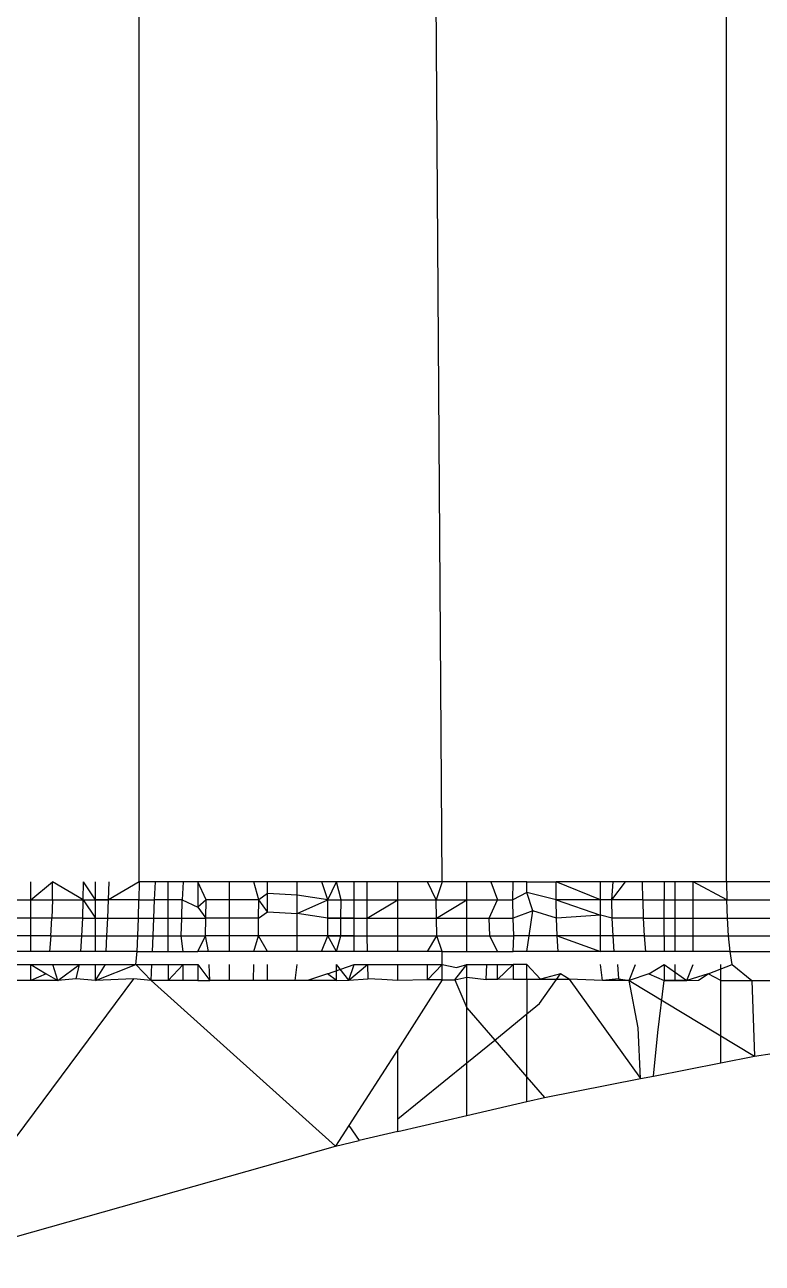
# Model space of a CAD drawing. Header units: millimetres. Extents: x 153 to 4750, y 92 to 3343.
# Drawn here: x 2852.065 to 2853.93, y 1085.901 to 1089.032 of the extents above; entities that cross this region are included whole.
import ezdxf

# ---------------------------------------------------------------- set-up
doc = ezdxf.new("R2010")
doc.units = ezdxf.units.MM

msp = doc.modelspace()

# ---------------------------------------------------------------- linework, layer by layer
for p, q in [((2852.3542, 1086.8656), (2852.3542, 1089.1156)), ((2853.1207, 1086.8656), (2853.1055, 1089.1156)), ((2853.8395, 1086.8656), (2853.8395, 1089.1156)), ((2852.0806, 1086.8201), (2852.0803, 1086.8656)), ((2852.0806, 1086.8201), (2852.1354, 1086.8656)), ((2852.1349, 1086.8201), (2852.1354, 1086.8656)), ((2852.213, 1086.8201), (2852.1354, 1086.8656)), ((2852.213, 1086.8201), (2852.2133, 1086.8656)), ((2852.2438, 1086.8201), (2852.2133, 1086.8656)), ((2852.2438, 1086.8201), (2852.2438, 1086.8656)), ((2852.2768, 1086.8201), (2852.2789, 1086.8656)), ((2852.3542, 1086.8656), (2852.2768, 1086.8201)), ((2852.3542, 1086.8656), (2852.3539, 1086.8201)), ((2852.3955, 1086.8656), (2852.3542, 1086.8656)), ((2852.3935, 1086.8201), (2852.3955, 1086.8656)), ((2852.4278, 1086.8656), (2852.3955, 1086.8656)), ((2852.5028, 1086.8656), (2852.4278, 1086.8656)), ((2852.4278, 1086.6888), (2852.4278, 1086.8656)), ((2852.4653, 1086.8656), (2852.463, 1086.8201)), ((2852.5235, 1086.8201), (2852.5028, 1086.8656)), ((2852.5028, 1086.8656), (2852.5028, 1086.8013)), ((2852.5825, 1086.8656), (2852.5028, 1086.8656)), ((2852.5825, 1086.8201), (2852.5825, 1086.8656)), ((2852.6439, 1086.8656), (2852.5825, 1086.8656)), ((2852.6568, 1086.8201), (2852.6439, 1086.8656)), ((2852.6786, 1086.8656), (2852.6439, 1086.8656)), ((2852.6786, 1086.7899), (2852.6786, 1086.8656)), ((2852.7541, 1086.8656), (2852.6786, 1086.8656)), ((2852.7541, 1086.8313), (2852.7541, 1086.8656)), ((2852.816, 1086.8656), (2852.7541, 1086.8656)), ((2852.8316, 1086.8201), (2852.816, 1086.8656)), ((2852.8531, 1086.8656), (2852.816, 1086.8656)), ((2852.8316, 1086.8201), (2852.8531, 1086.8656)), ((2852.8647, 1086.8201), (2852.8531, 1086.8656)), ((2852.8979, 1086.8656), (2852.8531, 1086.8656)), ((2852.8979, 1086.8201), (2852.8979, 1086.8656)), ((2852.9307, 1086.8656), (2852.8979, 1086.8656)), ((2852.9308, 1086.8201), (2852.9307, 1086.8656)), ((2853.0083, 1086.8656), (2852.9307, 1086.8656)), ((2853.0083, 1086.8201), (2853.0083, 1086.8656)), ((2853.0838, 1086.8656), (2853.0083, 1086.8656)), ((2853.1057, 1086.8201), (2853.0838, 1086.8656)), ((2853.1207, 1086.8656), (2853.0838, 1086.8656)), ((2853.1207, 1086.8656), (2853.1057, 1086.8201)), ((2853.1827, 1086.8656), (2853.1207, 1086.8656)), ((2853.1827, 1086.8201), (2853.1827, 1086.8656)), ((2853.2432, 1086.8656), (2853.1827, 1086.8656)), ((2853.2432, 1086.8656), (2853.2601, 1086.8201)), ((2853.3001, 1086.8656), (2853.2432, 1086.8656)), ((2853.2995, 1086.8201), (2853.3001, 1086.8656)), ((2853.3347, 1086.8656), (2853.3001, 1086.8656)), ((2853.3347, 1086.8384), (2853.3347, 1086.8656)), ((2853.3347, 1086.8656), (2853.4083, 1086.8656)), ((2853.4086, 1086.8201), (2853.4083, 1086.8656)), ((2853.5208, 1086.8656), (2853.4083, 1086.8656)), ((2853.5208, 1086.8201), (2853.4083, 1086.8656)), ((2853.5208, 1086.8201), (2853.5208, 1086.8656)), ((2853.5837, 1086.8656), (2853.5208, 1086.8656)), ((2853.5495, 1086.8201), (2853.5528, 1086.8656)), ((2853.5495, 1086.8201), (2853.5837, 1086.8656)), ((2853.6271, 1086.8656), (2853.5837, 1086.8656)), ((2853.6275, 1086.8201), (2853.6271, 1086.8656)), ((2853.6821, 1086.8656), (2853.6271, 1086.8656)), ((2853.6821, 1086.8656), (2853.6819, 1086.8201)), ((2853.7098, 1086.8656), (2853.6821, 1086.8656)), ((2853.7098, 1086.8201), (2853.7098, 1086.8656)), ((2853.7553, 1086.8656), (2853.7098, 1086.8656)), ((2853.7553, 1086.8201), (2853.7553, 1086.8656)), ((2853.84, 1086.8201), (2853.7553, 1086.8656)), ((2853.8395, 1086.8656), (2853.7553, 1086.8656)), ((2853.8395, 1086.8656), (2853.84, 1086.8201)), ((2853.9495, 1086.8656), (2853.8395, 1086.8656)), ((2852.0376, 1086.8201), (2852.0806, 1086.8201)), ((2852.0803, 1086.7736), (2852.0806, 1086.8201)), ((2852.0806, 1086.8201), (2852.1349, 1086.8201)), ((2852.1349, 1086.8201), (2852.1336, 1086.7736)), ((2852.1349, 1086.8201), (2852.213, 1086.8201)), ((2852.2118, 1086.7736), (2852.213, 1086.8201)), ((2852.213, 1086.8201), (2852.2768, 1086.8201)), ((2852.213, 1086.8201), (2852.2438, 1086.7736)), ((2852.2438, 1086.7736), (2852.2438, 1086.8201)), ((2852.2768, 1086.8201), (2852.2438, 1086.8201)), ((2852.2748, 1086.7736), (2852.2768, 1086.8201)), ((2852.3539, 1086.8201), (2852.2768, 1086.8201)), ((2852.3529, 1086.7736), (2852.3539, 1086.8201)), ((2852.3539, 1086.8201), (2852.3935, 1086.8201)), ((2852.3914, 1086.7736), (2852.3935, 1086.8201)), ((2852.463, 1086.8201), (2852.3935, 1086.8201)), ((2852.4622, 1086.7736), (2852.463, 1086.8201)), ((2852.463, 1086.8201), (2852.5028, 1086.8013)), ((2852.5235, 1086.8201), (2852.5028, 1086.8013)), ((2852.5229, 1086.7736), (2852.5235, 1086.8201)), ((2852.5825, 1086.8201), (2852.5235, 1086.8201)), ((2852.6568, 1086.8201), (2852.5825, 1086.8201)), ((2852.5825, 1086.7736), (2852.5825, 1086.8201)), ((2852.6564, 1086.7736), (2852.6568, 1086.8201)), ((2852.6786, 1086.8361), (2852.6568, 1086.8201)), ((2852.6786, 1086.7899), (2852.6568, 1086.8201)), ((2852.7541, 1086.8313), (2852.6786, 1086.8361)), ((2852.8316, 1086.8201), (2852.7541, 1086.8313)), ((2852.7541, 1086.785), (2852.7541, 1086.8313)), ((2852.7541, 1086.785), (2852.8316, 1086.8201)), ((2852.8315, 1086.7736), (2852.8316, 1086.8201)), ((2852.8316, 1086.8201), (2852.8647, 1086.8201)), ((2852.8316, 1086.8201), (2852.8979, 1086.8201)), ((2852.8646, 1086.7736), (2852.8647, 1086.8201)), ((2852.8647, 1086.8201), (2852.9308, 1086.8201)), ((2852.8979, 1086.7736), (2852.8979, 1086.8201)), ((2852.8979, 1086.8201), (2852.9308, 1086.8201)), ((2852.9309, 1086.7736), (2852.9308, 1086.8201)), ((2852.9308, 1086.8201), (2853.0083, 1086.8201)), ((2852.9309, 1086.7736), (2853.0083, 1086.8201)), ((2853.0083, 1086.8201), (2853.1057, 1086.8201)), ((2853.0083, 1086.7736), (2853.0083, 1086.8201)), ((2853.106, 1086.7736), (2853.1057, 1086.8201)), ((2853.1057, 1086.8201), (2853.1827, 1086.8201)), ((2853.106, 1086.7736), (2853.1827, 1086.8201)), ((2853.1827, 1086.8201), (2853.2601, 1086.8201)), ((2853.1827, 1086.7736), (2853.1827, 1086.8201)), ((2853.2396, 1086.7736), (2853.2601, 1086.8201)), ((2853.2601, 1086.8201), (2853.2995, 1086.8201)), ((2853.3347, 1086.8384), (2853.2995, 1086.8201)), ((2853.3003, 1086.7736), (2853.2995, 1086.8201)), ((2853.3496, 1086.7922), (2853.3347, 1086.8384)), ((2853.4086, 1086.8201), (2853.3347, 1086.8384)), ((2853.4095, 1086.7736), (2853.4086, 1086.8201)), ((2853.5208, 1086.8201), (2853.4086, 1086.8201)), ((2853.4086, 1086.8201), (2853.5208, 1086.7808)), ((2853.5208, 1086.7808), (2853.5208, 1086.8201)), ((2853.5495, 1086.8201), (2853.5208, 1086.8201)), ((2853.5506, 1086.7736), (2853.5495, 1086.8201)), ((2853.6275, 1086.8201), (2853.5495, 1086.8201)), ((2853.6275, 1086.8201), (2853.6288, 1086.7736)), ((2853.6275, 1086.8201), (2853.6819, 1086.8201)), ((2853.6821, 1086.7736), (2853.6819, 1086.8201)), ((2853.6819, 1086.8201), (2853.7098, 1086.8201)), ((2853.7098, 1086.8201), (2853.7553, 1086.8201)), ((2853.7098, 1086.7736), (2853.7098, 1086.8201)), ((2853.7553, 1086.7736), (2853.7553, 1086.8201)), ((2853.7553, 1086.8201), (2853.84, 1086.8201)), ((2853.8417, 1086.7736), (2853.84, 1086.8201)), ((2853.84, 1086.8201), (2853.9495, 1086.8201)), ((2852.5028, 1086.8013), (2852.5229, 1086.7736)), ((2852.6564, 1086.7736), (2852.6786, 1086.7899)), ((2852.6786, 1086.7899), (2852.7541, 1086.785)), ((2852.7541, 1086.7288), (2852.7541, 1086.785)), ((2852.8315, 1086.7736), (2852.7541, 1086.785)), ((2853.3496, 1086.7922), (2853.3003, 1086.7736)), ((2853.3405, 1086.7288), (2853.3496, 1086.7922)), ((2853.4095, 1086.7736), (2853.3496, 1086.7922)), ((2853.5208, 1086.7808), (2853.4095, 1086.7736)), ((2853.5207, 1086.7288), (2853.5208, 1086.7808)), ((2853.5506, 1086.7736), (2853.5208, 1086.7808)), ((2852.0803, 1086.7736), (2852.0376, 1086.7736)), ((2852.0803, 1086.7288), (2852.0803, 1086.7736)), ((2852.1336, 1086.7736), (2852.0803, 1086.7736)), ((2852.1313, 1086.7288), (2852.1336, 1086.7736)), ((2852.2118, 1086.7736), (2852.1336, 1086.7736)), ((2852.2097, 1086.7288), (2852.2118, 1086.7736)), ((2852.2118, 1086.7736), (2852.2748, 1086.7736)), ((2852.2437, 1086.7288), (2852.2438, 1086.7736)), ((2852.2438, 1086.7736), (2852.2748, 1086.7736)), ((2852.2728, 1086.7288), (2852.2748, 1086.7736)), ((2852.2748, 1086.7736), (2852.3529, 1086.7736)), ((2852.3513, 1086.7288), (2852.3529, 1086.7736)), ((2852.3529, 1086.7736), (2852.3914, 1086.7736)), ((2852.3894, 1086.7288), (2852.3914, 1086.7736)), ((2852.3914, 1086.7736), (2852.4622, 1086.7736)), ((2852.4609, 1086.7288), (2852.4622, 1086.7736)), ((2852.4622, 1086.7736), (2852.5229, 1086.7736)), ((2852.5218, 1086.7288), (2852.5229, 1086.7736)), ((2852.5825, 1086.7736), (2852.5229, 1086.7736)), ((2852.5825, 1086.7288), (2852.5825, 1086.7736)), ((2852.6564, 1086.7736), (2852.5825, 1086.7736)), ((2852.6558, 1086.7288), (2852.6564, 1086.7736)), ((2852.8314, 1086.7288), (2852.8315, 1086.7736)), ((2852.8646, 1086.7736), (2852.8315, 1086.7736)), ((2852.8315, 1086.7736), (2852.8979, 1086.7736)), ((2852.8645, 1086.7288), (2852.8646, 1086.7736)), ((2852.8979, 1086.7736), (2852.8646, 1086.7736)), ((2852.8646, 1086.7736), (2852.9309, 1086.7736)), ((2852.898, 1086.7288), (2852.8979, 1086.7736)), ((2852.8979, 1086.7736), (2852.9309, 1086.7736)), ((2852.931, 1086.7288), (2852.9309, 1086.7736)), ((2852.9309, 1086.7736), (2853.0083, 1086.7736)), ((2853.0083, 1086.7736), (2853.106, 1086.7736)), ((2853.0083, 1086.7288), (2853.0083, 1086.7736)), ((2853.1067, 1086.7288), (2853.106, 1086.7736)), ((2853.106, 1086.7736), (2853.1827, 1086.7736)), ((2853.1827, 1086.7736), (2853.2396, 1086.7736)), ((2853.1827, 1086.7288), (2853.1827, 1086.7736)), ((2853.2408, 1086.7288), (2853.2396, 1086.7736)), ((2853.2396, 1086.7736), (2853.3003, 1086.7736)), ((2853.3016, 1086.7288), (2853.3003, 1086.7736)), ((2853.4111, 1086.7288), (2853.4095, 1086.7736)), ((2853.5527, 1086.7288), (2853.5506, 1086.7736)), ((2853.6288, 1086.7736), (2853.5506, 1086.7736)), ((2853.6288, 1086.7736), (2853.6311, 1086.7288)), ((2853.6288, 1086.7736), (2853.6821, 1086.7736)), ((2853.6821, 1086.7288), (2853.6821, 1086.7736)), ((2853.6821, 1086.7736), (2853.7098, 1086.7736)), ((2853.7098, 1086.7736), (2853.7553, 1086.7736)), ((2853.7098, 1086.7288), (2853.7098, 1086.7736)), ((2853.7553, 1086.7288), (2853.7553, 1086.7736)), ((2853.7553, 1086.7736), (2853.8417, 1086.7736)), ((2853.8446, 1086.7288), (2853.8417, 1086.7736)), ((2853.8417, 1086.7736), (2853.9495, 1086.7736)), ((2852.0803, 1086.7288), (2852.0376, 1086.7288)), ((2852.0803, 1086.6888), (2852.0803, 1086.7288)), ((2852.1313, 1086.7288), (2852.0803, 1086.7288)), ((2852.1313, 1086.7288), (2852.128, 1086.6888)), ((2852.1313, 1086.7288), (2852.2097, 1086.7288)), ((2852.2068, 1086.6888), (2852.2097, 1086.7288)), ((2852.2097, 1086.7288), (2852.2437, 1086.7288)), ((2852.2437, 1086.6888), (2852.2437, 1086.7288)), ((2852.2437, 1086.7288), (2852.2728, 1086.7288)), ((2852.271, 1086.6888), (2852.2728, 1086.7288)), ((2852.2728, 1086.7288), (2852.3513, 1086.7288)), ((2852.349, 1086.6888), (2852.3513, 1086.7288)), ((2852.3513, 1086.7288), (2852.3894, 1086.7288)), ((2852.3877, 1086.6888), (2852.3894, 1086.7288)), ((2852.3894, 1086.7288), (2852.4609, 1086.7288)), ((2852.4653, 1086.6888), (2852.4609, 1086.7288)), ((2852.4609, 1086.7288), (2852.5218, 1086.7288)), ((2852.5028, 1086.6888), (2852.5218, 1086.7288)), ((2852.5296, 1086.6888), (2852.5218, 1086.7288)), ((2852.5825, 1086.7288), (2852.5218, 1086.7288)), ((2852.5825, 1086.6888), (2852.5825, 1086.7288)), ((2852.6558, 1086.7288), (2852.5825, 1086.7288)), ((2852.6439, 1086.6888), (2852.6558, 1086.7288)), ((2852.6786, 1086.6888), (2852.6558, 1086.7288)), ((2852.7541, 1086.7288), (2852.6558, 1086.7288)), ((2852.7541, 1086.6888), (2852.7541, 1086.7288)), ((2852.8314, 1086.7288), (2852.7541, 1086.7288)), ((2852.8154, 1086.6888), (2852.8314, 1086.7288)), ((2852.8531, 1086.6888), (2852.8314, 1086.7288)), ((2852.8645, 1086.7288), (2852.8314, 1086.7288)), ((2852.8314, 1086.7288), (2852.898, 1086.7288)), ((2852.8531, 1086.6888), (2852.8645, 1086.7288)), ((2852.898, 1086.7288), (2852.8645, 1086.7288)), ((2852.8645, 1086.7288), (2852.931, 1086.7288)), ((2852.8981, 1086.6888), (2852.898, 1086.7288)), ((2852.898, 1086.7288), (2852.931, 1086.7288)), ((2852.9313, 1086.6888), (2852.931, 1086.7288)), ((2852.931, 1086.7288), (2853.0083, 1086.7288)), ((2853.0083, 1086.7288), (2853.1067, 1086.7288)), ((2853.0083, 1086.6888), (2853.0083, 1086.7288)), ((2853.0838, 1086.6888), (2853.1067, 1086.7288)), ((2853.1206, 1086.6888), (2853.1067, 1086.7288)), ((2853.1067, 1086.7288), (2853.1827, 1086.7288)), ((2853.1827, 1086.7288), (2853.2408, 1086.7288)), ((2853.1827, 1086.6888), (2853.1827, 1086.7288)), ((2853.2601, 1086.6888), (2853.2408, 1086.7288)), ((2853.2408, 1086.7288), (2853.3016, 1086.7288)), ((2853.3001, 1086.6888), (2853.3016, 1086.7288)), ((2853.3405, 1086.7288), (2853.3016, 1086.7288)), ((2853.3347, 1086.6888), (2853.3405, 1086.7288)), ((2853.4111, 1086.7288), (2853.3405, 1086.7288)), ((2853.4134, 1086.6888), (2853.4111, 1086.7288)), ((2853.5207, 1086.7288), (2853.4111, 1086.7288)), ((2853.4111, 1086.7288), (2853.5207, 1086.6888)), ((2853.5207, 1086.6888), (2853.5207, 1086.7288)), ((2853.5527, 1086.7288), (2853.5207, 1086.7288)), ((2853.6311, 1086.7288), (2853.5527, 1086.7288)), ((2853.5556, 1086.6888), (2853.5527, 1086.7288)), ((2853.6311, 1086.7288), (2853.6344, 1086.6888)), ((2853.6311, 1086.7288), (2853.6821, 1086.7288)), ((2853.6821, 1086.7288), (2853.6821, 1086.6888)), ((2853.6821, 1086.7288), (2853.7098, 1086.7288)), ((2853.7098, 1086.6888), (2853.7098, 1086.7288)), ((2853.7098, 1086.7288), (2853.7553, 1086.7288)), ((2853.7553, 1086.6888), (2853.7553, 1086.7288)), ((2853.7553, 1086.7288), (2853.8446, 1086.7288)), ((2853.8488, 1086.6888), (2853.8446, 1086.7288)), ((2853.8446, 1086.7288), (2853.9495, 1086.7288)), ((2852.0803, 1086.6888), (2852.0376, 1086.6888)), ((2852.128, 1086.6888), (2852.0803, 1086.6888)), ((2852.2068, 1086.6888), (2852.128, 1086.6888)), ((2852.2437, 1086.6888), (2852.2068, 1086.6888)), ((2852.271, 1086.6888), (2852.2437, 1086.6888)), ((2852.349, 1086.6888), (2852.271, 1086.6888)), ((2852.3462, 1086.6564), (2852.349, 1086.6888)), ((2852.349, 1086.6888), (2852.3877, 1086.6888)), ((2852.3877, 1086.6888), (2852.4278, 1086.6888)), ((2852.4278, 1086.6888), (2852.4653, 1086.6888)), ((2852.4653, 1086.6888), (2852.5028, 1086.6888)), ((2852.5296, 1086.6888), (2852.5028, 1086.6888)), ((2852.5825, 1086.6888), (2852.5296, 1086.6888)), ((2852.6439, 1086.6888), (2852.5825, 1086.6888)), ((2852.6786, 1086.6888), (2852.6439, 1086.6888)), ((2852.7541, 1086.6888), (2852.6786, 1086.6888)), ((2852.8154, 1086.6888), (2852.7541, 1086.6888)), ((2852.8531, 1086.6888), (2852.8154, 1086.6888)), ((2852.8981, 1086.6888), (2852.8531, 1086.6888)), ((2852.9313, 1086.6888), (2852.8981, 1086.6888)), ((2853.0083, 1086.6888), (2852.9313, 1086.6888)), ((2853.0838, 1086.6888), (2853.0083, 1086.6888)), ((2853.1206, 1086.6888), (2853.0838, 1086.6888)), ((2853.1206, 1086.6564), (2853.1206, 1086.6888)), ((2853.1206, 1086.6888), (2853.1827, 1086.6888)), ((2853.1827, 1086.6888), (2853.2601, 1086.6888)), ((2853.2601, 1086.6888), (2853.3001, 1086.6888)), ((2853.3347, 1086.6888), (2853.3001, 1086.6888)), ((2853.4134, 1086.6888), (2853.3347, 1086.6888)), ((2853.5207, 1086.6888), (2853.4134, 1086.6888)), ((2853.5556, 1086.6888), (2853.5207, 1086.6888)), ((2853.6344, 1086.6888), (2853.5556, 1086.6888)), ((2853.6821, 1086.6888), (2853.6344, 1086.6888)), ((2853.7098, 1086.6888), (2853.6821, 1086.6888)), ((2853.7553, 1086.6888), (2853.7098, 1086.6888)), ((2853.8488, 1086.6888), (2853.7553, 1086.6888)), ((2853.8539, 1086.6564), (2853.8488, 1086.6888)), ((2853.8488, 1086.6888), (2853.9495, 1086.6888)), ((2852.0376, 1086.6564), (2852.0803, 1086.6564)), ((2852.0803, 1086.6156), (2852.0803, 1086.6564)), ((2852.0803, 1086.6564), (2852.1196, 1086.6331)), ((2852.0803, 1086.6564), (2852.1362, 1086.6564)), ((2852.1483, 1086.6156), (2852.1362, 1086.6564)), ((2852.1362, 1086.6564), (2852.2033, 1086.6564)), ((2852.1483, 1086.6156), (2852.2033, 1086.6564)), ((2852.1952, 1086.6198), (2852.2033, 1086.6564)), ((2852.2033, 1086.6564), (2852.2437, 1086.6564)), ((2852.2437, 1086.6156), (2852.2437, 1086.6564)), ((2852.2437, 1086.6156), (2852.2696, 1086.6564)), ((2852.2437, 1086.6564), (2852.2696, 1086.6564)), ((2852.2437, 1086.6156), (2852.3462, 1086.6564)), ((2852.2696, 1086.6564), (2852.3462, 1086.6564)), ((2852.3462, 1086.6564), (2852.3862, 1086.6564)), ((2852.3462, 1086.6564), (2852.3844, 1086.6156)), ((2852.3844, 1086.6156), (2852.3862, 1086.6564)), ((2852.3862, 1086.6564), (2852.4278, 1086.6564)), ((2852.4278, 1086.6564), (2852.4278, 1086.6156)), ((2852.4278, 1086.6564), (2852.4653, 1086.6564)), ((2852.4278, 1086.6156), (2852.4653, 1086.6564)), ((2852.4653, 1086.6156), (2852.4653, 1086.6564)), ((2852.4653, 1086.6564), (2852.5028, 1086.6564)), ((2852.5028, 1086.6564), (2852.5028, 1086.6156)), ((2852.5028, 1086.6564), (2852.5329, 1086.6156)), ((2852.5329, 1086.6156), (2852.5311, 1086.6564)), ((2852.5825, 1086.6156), (2852.5825, 1086.6564)), ((2852.6438, 1086.6156), (2852.6439, 1086.6564)), ((2852.6786, 1086.6156), (2852.6786, 1086.6564)), ((2852.7491, 1086.6156), (2852.7541, 1086.6564)), ((2852.8306, 1086.6331), (2852.8981, 1086.6564)), ((2852.8531, 1086.6162), (2852.8531, 1086.6564)), ((2852.8843, 1086.6164), (2852.8531, 1086.6564)), ((2852.8843, 1086.6164), (2852.8981, 1086.6564)), ((2852.8843, 1086.6164), (2852.9315, 1086.6564)), ((2852.8981, 1086.6564), (2852.9315, 1086.6564)), ((2852.9315, 1086.6564), (2852.9321, 1086.6198)), ((2852.9315, 1086.6564), (2853.0083, 1086.6564)), ((2853.0083, 1086.6156), (2853.0083, 1086.6564)), ((2853.0083, 1086.6564), (2853.0838, 1086.6564)), ((2853.0838, 1086.6177), (2853.0838, 1086.6564)), ((2853.0838, 1086.6564), (2853.1206, 1086.6564)), ((2853.0838, 1086.6177), (2853.1206, 1086.6564)), ((2853.1206, 1086.6179), (2853.1206, 1086.6564)), ((2853.1206, 1086.6564), (2853.1565, 1086.649)), ((2853.1522, 1086.6177), (2853.1827, 1086.6564)), ((2853.1565, 1086.649), (2853.1827, 1086.6564)), ((2853.1827, 1086.6245), (2853.1827, 1086.6564)), ((2853.1827, 1086.6564), (2853.2336, 1086.6564)), ((2853.2319, 1086.6186), (2853.2336, 1086.6564)), ((2853.2336, 1086.6564), (2853.2601, 1086.6564)), ((2853.2601, 1086.6188), (2853.2601, 1086.6564)), ((2853.2601, 1086.6564), (2853.3001, 1086.6564)), ((2853.3001, 1086.6564), (2853.2601, 1086.6188)), ((2853.3001, 1086.6564), (2853.3001, 1086.619)), ((2853.3347, 1086.6564), (2853.3001, 1086.6564)), ((2853.3347, 1086.6192), (2853.3347, 1086.6564)), ((2853.3692, 1086.6194), (2853.3347, 1086.6564)), ((2853.5256, 1086.6156), (2853.5207, 1086.6564)), ((2853.5672, 1086.6198), (2853.5649, 1086.6564)), ((2853.5936, 1086.6156), (2853.6093, 1086.6564)), ((2853.6428, 1086.6331), (2853.6821, 1086.6564)), ((2853.6821, 1086.6564), (2853.6821, 1086.6156)), ((2853.6821, 1086.6564), (2853.7392, 1086.6156)), ((2853.7098, 1086.6156), (2853.7098, 1086.6564)), ((2853.7392, 1086.6156), (2853.7553, 1086.6564)), ((2853.7932, 1086.6331), (2853.8539, 1086.6564)), ((2853.8248, 1086.6156), (2853.8248, 1086.6564)), ((2853.8539, 1086.6564), (2853.9033, 1086.6156)), ((2852.1196, 1086.6331), (2852.0803, 1086.6156)), ((2852.1196, 1086.6331), (2852.1483, 1086.6156)), ((2852.8306, 1086.6331), (2852.7796, 1086.6162)), ((2852.8531, 1086.6162), (2852.8306, 1086.6331)), ((2853.1522, 1086.6177), (2853.1827, 1086.6245)), ((2853.1827, 1086.5465), (2853.1827, 1086.6245)), ((2853.1827, 1086.6245), (2853.2319, 1086.6186)), ((2853.3665, 1086.5576), (2853.4194, 1086.6331)), ((2853.4194, 1086.6331), (2853.3692, 1086.6194)), ((2853.4419, 1086.619), (2853.4194, 1086.6331)), ((2853.6428, 1086.6331), (2853.5936, 1086.6156)), ((2853.6428, 1086.6331), (2853.6821, 1086.6156)), ((2853.7932, 1086.6331), (2853.7392, 1086.6156)), ((2853.7689, 1086.617), (2853.7932, 1086.6331)), ((2853.8248, 1086.6156), (2853.7932, 1086.6331)), ((2852.3398, 1086.6198), (2851.8054, 1085.9011)), ((2852.0803, 1086.6156), (2852.0376, 1086.6156)), ((2852.1483, 1086.6156), (2852.0803, 1086.6156)), ((2852.1952, 1086.6198), (2852.1483, 1086.6156)), ((2852.2437, 1086.6156), (2852.1952, 1086.6198)), ((2852.3398, 1086.6198), (2852.2437, 1086.6156)), ((2852.3844, 1086.6156), (2852.3398, 1086.6198)), ((2852.851, 1086.1974), (2852.3844, 1086.6156)), ((2852.4278, 1086.6156), (2852.3844, 1086.6156)), ((2852.4653, 1086.6156), (2852.4278, 1086.6156)), ((2852.5028, 1086.6156), (2852.4653, 1086.6156)), ((2852.5028, 1086.6156), (2852.5329, 1086.6156)), ((2852.5825, 1086.6156), (2852.5329, 1086.6156)), ((2852.6438, 1086.6156), (2852.5825, 1086.6156)), ((2852.6786, 1086.6156), (2852.6438, 1086.6156)), ((2852.7491, 1086.6156), (2852.6786, 1086.6156)), ((2852.7796, 1086.6162), (2852.7491, 1086.6156)), ((2852.8531, 1086.6162), (2852.7796, 1086.6162)), ((2852.8531, 1086.6162), (2852.8843, 1086.6164)), ((2852.8843, 1086.6164), (2852.9321, 1086.6198)), ((2852.9675, 1086.6183), (2852.9321, 1086.6198)), ((2853.0083, 1086.6156), (2852.9675, 1086.6183)), ((2853.1206, 1086.6179), (2853.0083, 1086.4415)), ((2853.0838, 1086.6177), (2853.0083, 1086.6156)), ((2853.1206, 1086.6179), (2853.0838, 1086.6177)), ((2853.1206, 1086.6179), (2853.1522, 1086.6177)), ((2853.1522, 1086.6177), (2853.1827, 1086.5465)), ((2853.3001, 1086.619), (2853.2319, 1086.6186)), ((2853.2601, 1086.6188), (2853.2319, 1086.6186)), ((2853.3001, 1086.619), (2853.2601, 1086.6188)), ((2853.3001, 1086.619), (2853.3692, 1086.6194)), ((2853.3001, 1086.619), (2853.3347, 1086.6192)), ((2853.3347, 1086.6192), (2853.3692, 1086.6194)), ((2853.3347, 1086.6192), (2853.3347, 1086.5317)), ((2853.3692, 1086.6194), (2853.4419, 1086.619)), ((2853.5256, 1086.6156), (2853.4419, 1086.619)), ((2853.4419, 1086.619), (2853.6216, 1086.3678)), ((2853.5672, 1086.6198), (2853.5256, 1086.6156)), ((2853.5936, 1086.6156), (2853.5256, 1086.6156)), ((2853.5672, 1086.6198), (2853.5936, 1086.6156)), ((2853.6161, 1086.4963), (2853.5936, 1086.6156)), ((2853.5936, 1086.6156), (2853.91, 1086.4242)), ((2853.6656, 1086.4841), (2853.6821, 1086.6156)), ((2853.6821, 1086.6156), (2853.7392, 1086.6156)), ((2853.7098, 1086.6156), (2853.6821, 1086.6156)), ((2853.7392, 1086.6156), (2853.7098, 1086.6156)), ((2853.7392, 1086.6156), (2853.7689, 1086.617)), ((2853.8248, 1086.6156), (2853.9033, 1086.6156)), ((2853.8248, 1086.4075), (2853.8248, 1086.6156)), ((2853.9033, 1086.6156), (2853.91, 1086.4242)), ((2853.9033, 1086.6156), (2853.9495, 1086.6156)), ((2853.3347, 1086.5317), (2853.3665, 1086.5576)), ((2853.1827, 1086.5465), (2853.2533, 1086.4654)), ((2853.1827, 1086.408), (2853.1827, 1086.5465)), ((2853.2533, 1086.4654), (2853.3347, 1086.5317)), ((2853.3348, 1086.3718), (2853.3347, 1086.5317)), ((2853.6216, 1086.3678), (2853.6161, 1086.4963)), ((2853.1827, 1086.408), (2853.2533, 1086.4654)), ((2853.2533, 1086.4654), (2853.3348, 1086.3718)), ((2853.6551, 1086.3744), (2853.6656, 1086.4841)), ((2853.0083, 1086.4415), (2852.8847, 1086.2497)), ((2853.0083, 1086.266), (2853.0083, 1086.4415)), ((2853.91, 1086.4242), (2854.0384, 1086.4441)), ((2853.0083, 1086.266), (2853.1827, 1086.408)), ((2853.1827, 1086.2746), (2853.1827, 1086.408)), ((2853.6551, 1086.3744), (2853.8248, 1086.4075)), ((2853.8248, 1086.4075), (2853.91, 1086.4242)), ((2853.3348, 1086.3101), (2853.3348, 1086.3718)), ((2853.3348, 1086.3718), (2853.3795, 1086.3205)), ((2853.6216, 1086.3678), (2853.6551, 1086.3744)), ((2853.3795, 1086.3205), (2853.6216, 1086.3678)), ((2853.1827, 1086.2746), (2853.3348, 1086.3101)), ((2853.3348, 1086.3101), (2853.3795, 1086.3205)), ((2852.8847, 1086.2497), (2852.851, 1086.1974)), ((2852.8847, 1086.2497), (2852.9103, 1086.2112)), ((2853.0083, 1086.234), (2853.1827, 1086.2746)), ((2853.0083, 1086.234), (2853.0083, 1086.266)), ((2853.0083, 1086.234), (2852.9103, 1086.2112)), ((2851.8054, 1085.9011), (2852.851, 1086.1974)), ((2852.851, 1086.1974), (2852.9103, 1086.2112))]:
    msp.add_line(p, q)

doc.saveas('drawing.dxf')
